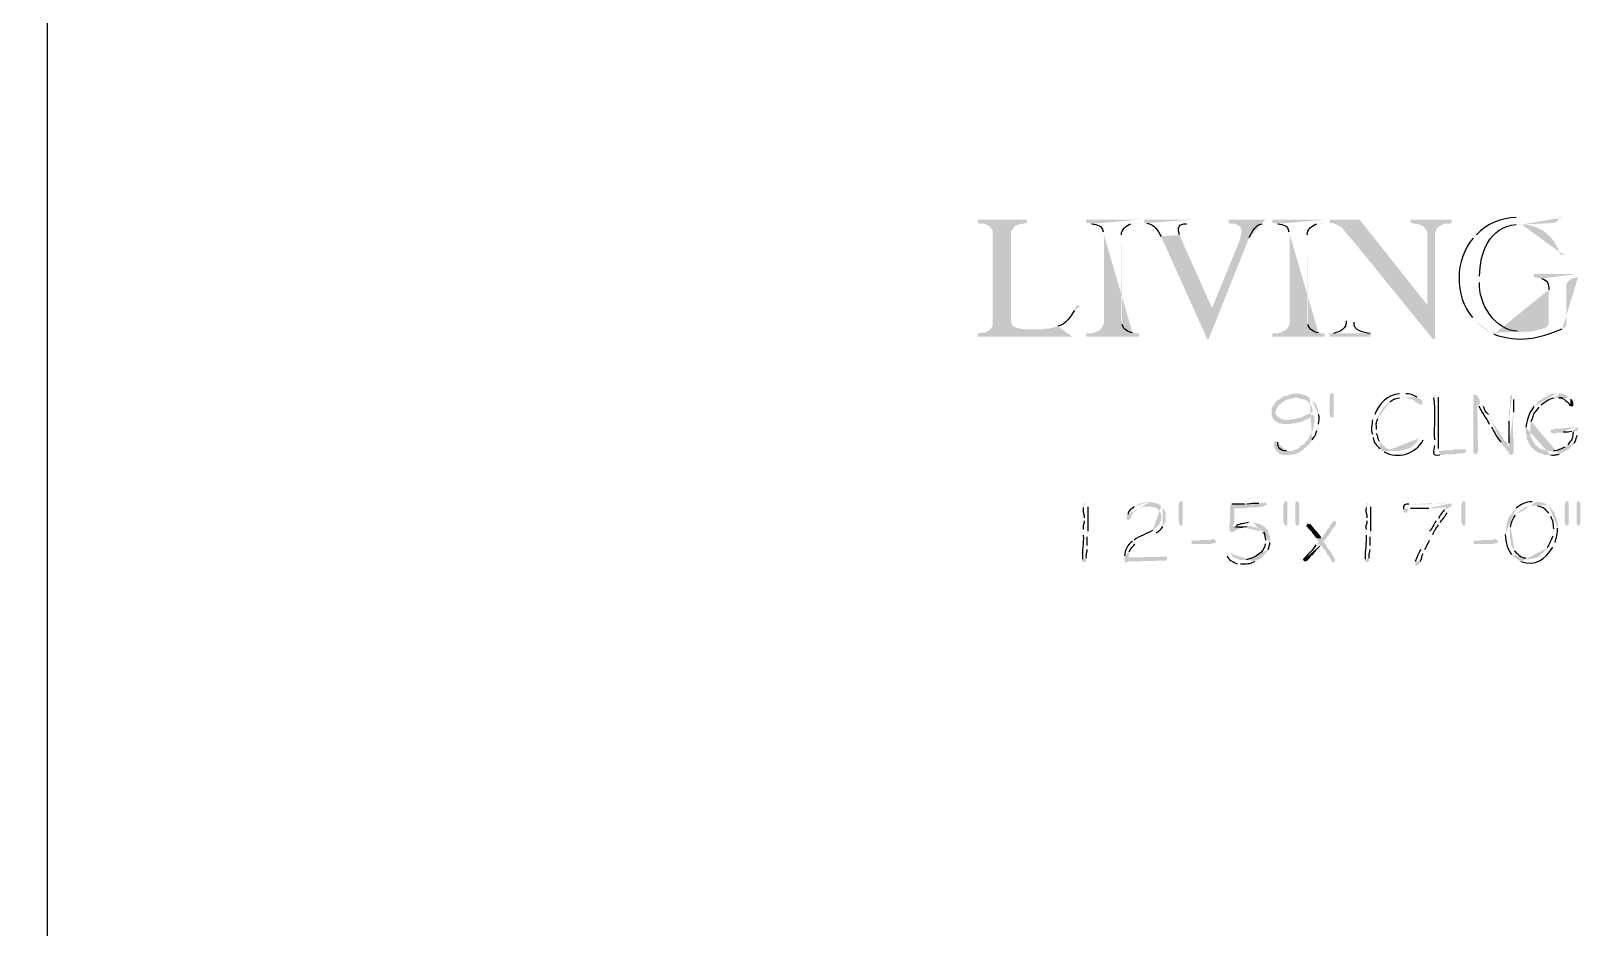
# Model space of a CAD drawing. Header units: inches. Extents: x -167 to 6071, y -6287 to -2731.
# Drawn here: x 1541.8 to 1646.3, y -5715.3 to -5655.1 of the extents above; entities that cross this region are included whole.
import ezdxf

# ---------------------------------------------------------------- set-up
doc = ezdxf.new("R2010")
doc.units = ezdxf.units.IN
doc.header["$LTSCALE"] = 96
doc.header["$MEASUREMENT"] = 0
doc.layers.add('PDF_Geometry', color=7, linetype='Continuous', true_color=0x4a4a4a)
doc.layers.add('PDF_Solid Fills', color=7, linetype='Continuous')

msp = doc.modelspace()

# ---------------------------------------------------------------- hatches: boundary and pattern name
at = {"layer": 'PDF_Solid Fills', "transparency": 33554559}
h = msp.add_hatch(color=256, dxfattribs=at)
h.paths.add_polyline_path([(1641.72, -5667.56), (1641.5, -5667.56)], flags=0)
h.paths.add_polyline_path([(1638.84, -5668.74), (1638.78, -5668.74), (1638.62, -5668.95)], flags=0)
h.paths.add_polyline_path([(1638.57, -5674.28), (1638.73, -5674.5), (1638.78, -5674.5)], flags=0)
h.paths.add_polyline_path([(1638.78, -5674.5, 0.080013), (1639.8, -5675.3)], flags=0)
h.paths.add_polyline_path([(1639.8, -5675.3), (1641.98, -5675.24), (1641.77, -5675.24), (1641.56, -5675.19)], flags=0)
h.paths.add_polyline_path([(1639.05, -5671.94), (1639.05, -5671.51)], flags=0)
h.paths.add_polyline_path([(1641.5, -5668.04), (1641.77, -5668.04), (1643.96, -5667.94), (1643.8, -5667.94)], flags=0)
h.paths.add_polyline_path([(1642.2, -5667.56, 0.007389), (1643.8, -5667.94)], flags=0)
h.paths.add_polyline_path([(1642.2, -5667.56), (1641.93, -5667.56)], flags=0)
h = msp.add_hatch(color=256, dxfattribs=at)
h.paths.add_polyline_path([(1644.65, -5667.56), (1644.38, -5667.56), (1644.28, -5667.78), (1644.17, -5667.88), (1643.96, -5667.94), (1641.77, -5668.04), (1641.88, -5668.04)], flags=0)
h.paths.add_polyline_path([(1644.38, -5669.86, 0.323369), (1641.88, -5668.04)], flags=0)
h.paths.add_polyline_path([(1644.38, -5669.86), (1644.49, -5670.07), (1644.76, -5670.07)], flags=0)
for points in [[(1608.65, -5667.72), (1605.34, -5667.72), (1605.34, -5667.94), (1605.61, -5667.99), (1605.82, -5667.99), (1606.04, -5668.1), (1606.2, -5668.2), (1606.3, -5668.36), (1606.36, -5668.52), (1606.36, -5674.76), (1606.3, -5674.92), (1606.2, -5675.08), (1609.02, -5675.08), (1608.49, -5675.08), (1608.22, -5675.03), (1608.01, -5674.98), (1607.8, -5674.92), (1607.69, -5674.82), (1607.64, -5674.71), (1607.58, -5674.6), (1607.58, -5668.52), (1607.69, -5668.36), (1607.8, -5668.2), (1607.9, -5668.1), (1608.12, -5668.04), (1608.33, -5667.99), (1608.65, -5667.94)], [(1631, -5667.72), (1628.97, -5667.72), (1628.97, -5667.94), (1629.13, -5667.94), (1629.34, -5667.99), (1629.56, -5668.1), (1629.72, -5668.2), (1629.77, -5668.2), (1629.88, -5668.36), (1630.09, -5668.63), (1630.62, -5669.22), (1635.9, -5675.72), (1635.53, -5673.43)], [(1637.18, -5667.72), (1634.41, -5667.72), (1634.41, -5667.94), (1634.46, -5667.94), (1635, -5668.04), (1635.16, -5668.1), (1635.32, -5668.2), (1635.42, -5668.36), (1635.53, -5668.52), (1635.53, -5673.43), (1635.9, -5675.72), (1636.06, -5675.72), (1636.06, -5668.63), (1636.12, -5668.47), (1636.17, -5668.31), (1636.28, -5668.2), (1636.44, -5668.1), (1636.65, -5667.99), (1636.92, -5667.99), (1637.18, -5667.94)], [(1626.73, -5679.4), (1626.46, -5679.4), (1626.36, -5679.46), (1626.25, -5679.46), (1626.04, -5679.56), (1625.88, -5679.56), (1625.77, -5679.67), (1625.66, -5679.72), (1625.61, -5679.78), (1625.5, -5679.83), (1625.34, -5679.99), (1625.29, -5680.1), (1625.18, -5680.2), (1625.13, -5680.31), (1625.08, -5680.47), (1625.08, -5680.84), (1625.18, -5681.06), (1625.24, -5681.16), (1626.14, -5681.16), (1625.98, -5681.16), (1625.88, -5681.11), (1625.77, -5681.11), (1625.66, -5681.06), (1625.56, -5681), (1625.5, -5680.95), (1625.4, -5680.84), (1625.34, -5680.74), (1625.34, -5680.63), (1625.4, -5680.52), (1625.4, -5680.42), (1625.5, -5680.26), (1625.56, -5680.15), (1625.66, -5680.1), (1625.77, -5679.99), (1625.88, -5679.94), (1625.93, -5679.88), (1626.04, -5679.83), (1626.14, -5679.78), (1626.25, -5679.78), (1626.36, -5679.72), (1626.52, -5679.72), (1626.62, -5679.67), (1627.64, -5679.67), (1627.53, -5679.62), (1627.48, -5679.56), (1627.37, -5679.51), (1627.26, -5679.46), (1627.1, -5679.46), (1627, -5679.4), (1626.89, -5679.4)], [(1629.24, -5679.62), (1629.24, -5680.95), (1629.13, -5681), (1629.02, -5680.95), (1629.02, -5680.84), (1628.97, -5680.79), (1628.97, -5679.62), (1629.02, -5679.46), (1629.02, -5679.4), (1629.13, -5679.35), (1629.24, -5679.4)], [(1634.89, -5679.67), (1633.88, -5679.67), (1634.14, -5679.67), (1634.25, -5679.72), (1634.36, -5679.72), (1634.41, -5679.78), (1634.52, -5679.78), (1634.62, -5679.83), (1634.73, -5679.94), (1634.84, -5679.99), (1634.89, -5680.04), (1635, -5680.1), (1635.1, -5680.15), (1635.21, -5680.1), (1635.21, -5679.94), (1635.16, -5679.83), (1635.1, -5679.78), (1635, -5679.72)], [(1638.73, -5679.46), (1638.62, -5679.51), (1638.62, -5683.3), (1638.68, -5683.4), (1638.78, -5683.46), (1638.89, -5683.4), (1638.89, -5683.35), (1638.94, -5683.24), (1638.89, -5680.04), (1639.1, -5679.94), (1639.05, -5679.83), (1639, -5679.72), (1638.94, -5679.62), (1638.89, -5679.56), (1638.84, -5679.46)], [(1627.48, -5680.79), (1627.37, -5680.84), (1627.16, -5680.95), (1627.05, -5681), (1626.94, -5681), (1626.84, -5681.06), (1626.73, -5681.06), (1626.57, -5681.11), (1626.36, -5681.11), (1626.25, -5681.16), (1625.24, -5681.16), (1625.34, -5681.22), (1625.4, -5681.27), (1625.5, -5681.32), (1625.61, -5681.38), (1625.72, -5681.38), (1625.82, -5681.43), (1626.36, -5681.43), (1626.46, -5681.38), (1626.73, -5681.38), (1626.84, -5681.32), (1626.94, -5681.32), (1627.05, -5681.27), (1627.1, -5681.27), (1627.21, -5681.22), (1627.42, -5681.11), (1627.53, -5681.11), (1627.64, -5681), (1627.74, -5680.95), (1627.85, -5680.9), (1627.9, -5680.84)], [(1637.93, -5683.14), (1637.29, -5683.14), (1637.24, -5683.19), (1636.65, -5683.19), (1636.54, -5683.24), (1636.28, -5683.24), (1638.14, -5683.24), (1638.09, -5683.14), (1638.04, -5683.14)], [(1619.1, -5686.87), (1619.1, -5688.2), (1619, -5688.26), (1618.89, -5688.2), (1618.89, -5688.1), (1618.84, -5688.04), (1618.84, -5686.87), (1618.89, -5686.71), (1618.89, -5686.66), (1619, -5686.6), (1619.1, -5686.66)], [(1626.04, -5686.6), (1625.93, -5686.66), (1625.93, -5686.71), (1625.88, -5686.87), (1625.88, -5688.04), (1625.93, -5688.1), (1625.93, -5688.2), (1626.04, -5688.26), (1626.14, -5688.2), (1626.14, -5686.66)], [(1626.78, -5686.6), (1626.68, -5686.71), (1626.68, -5688.1), (1626.73, -5688.2), (1626.78, -5688.26), (1626.89, -5688.2), (1626.94, -5688.15), (1626.94, -5686.76), (1626.89, -5686.66)], [(1638.09, -5686.87), (1638.09, -5688.2), (1637.98, -5688.26), (1637.88, -5688.2), (1637.88, -5688.1), (1637.82, -5688.04), (1637.82, -5686.87), (1637.88, -5686.71), (1637.88, -5686.66), (1637.98, -5686.6), (1638.09, -5686.66)], [(1644.92, -5686.6), (1644.81, -5686.66), (1644.81, -5686.71), (1644.76, -5686.87), (1644.76, -5688.04), (1644.81, -5688.1), (1644.81, -5688.2), (1644.92, -5688.26), (1645.02, -5688.2), (1645.02, -5686.66)], [(1645.66, -5686.6), (1645.56, -5686.71), (1645.56, -5688.1), (1645.61, -5688.2), (1645.66, -5688.26), (1645.77, -5688.2), (1645.82, -5688.15), (1645.82, -5686.76), (1645.77, -5686.66)], [(1622.62, -5688.31), (1622.52, -5688.36), (1623.1, -5688.42), (1623.21, -5688.36), (1623.37, -5688.36), (1623.48, -5688.31), (1623.64, -5688.31)], [(1629.29, -5687.94), (1629.24, -5687.99), (1629.18, -5687.99), (1629.13, -5688.1), (1629.02, -5688.2), (1628.97, -5688.36), (1628.92, -5688.42), (1628.81, -5688.52), (1628.7, -5688.74), (1628.6, -5688.84), (1628.54, -5688.95), (1628.49, -5689), (1628.44, -5689.11), (1628.12, -5689.11), (1628.17, -5689.22), (1628.22, -5689.32), (1628.22, -5689.38), (1628.12, -5689.48), (1628.38, -5689.54), (1628.44, -5689.59), (1628.54, -5689.8), (1628.65, -5689.86), (1628.81, -5690.18), (1628.92, -5690.28), (1628.97, -5690.39), (1629.08, -5690.55), (1629.13, -5690.66), (1629.18, -5690.71), (1629.29, -5690.71), (1629.34, -5690.6), (1629.34, -5690.55), (1629.29, -5690.44), (1629.24, -5690.34), (1629.13, -5690.18), (1629.13, -5690.12), (1629.08, -5690.07), (1629.02, -5689.96), (1628.97, -5689.91), (1628.86, -5689.8), (1628.81, -5689.7), (1628.76, -5689.59), (1628.65, -5689.43), (1628.54, -5689.32), (1628.65, -5689.22), (1628.76, -5689.11), (1628.81, -5689), (1628.92, -5688.9), (1629.02, -5688.68), (1629.08, -5688.63), (1629.13, -5688.52), (1629.18, -5688.47), (1629.24, -5688.36), (1629.34, -5688.26), (1629.4, -5688.15), (1629.4, -5687.99)], [(1621.18, -5689.16), (1621.08, -5689.16), (1620.97, -5689.22), (1620.28, -5689.22), (1620.17, -5689.27), (1619.74, -5689.27), (1619.69, -5689.38), (1619.74, -5689.48), (1621.02, -5689.48), (1621.08, -5689.43), (1621.24, -5689.43), (1621.34, -5689.38), (1621.34, -5689.32), (1621.29, -5689.22)], [(1640.12, -5689.16), (1640.01, -5689.16), (1639.9, -5689.22), (1639.21, -5689.22), (1639.1, -5689.27), (1638.68, -5689.27), (1638.62, -5689.38), (1638.68, -5689.48), (1639.96, -5689.48), (1640.01, -5689.43), (1640.17, -5689.43), (1640.28, -5689.38), (1640.28, -5689.32), (1640.22, -5689.22)], [(1617.93, -5690.34), (1615.48, -5690.39), (1615.21, -5690.39), (1615.21, -5690.71), (1615.42, -5690.71), (1615.48, -5690.66), (1617.88, -5690.6), (1617.93, -5690.6), (1618.04, -5690.55), (1618.09, -5690.5), (1618.04, -5690.39), (1618.04, -5690.34)]]:
    msp.add_hatch(color=256, dxfattribs=at).paths.add_polyline_path(points)
h = msp.add_hatch(color=256, dxfattribs=at)
h.paths.add_polyline_path([(1616.17, -5667.72), (1612.65, -5667.72), (1612.65, -5667.94), (1612.76, -5667.94), (1613.02, -5667.99)], flags=0)
h.paths.add_polyline_path([(1613.77, -5668.52), (1613.82, -5668.74), (1613.82, -5674.66), (1613.77, -5674.82), (1613.66, -5674.98), (1613.56, -5675.14), (1613.4, -5675.19), (1613.18, -5675.3), (1612.92, -5675.35), (1612.65, -5675.35), (1612.65, -5675.56), (1616.17, -5675.56), (1616.17, -5675.35), (1616.01, -5675.35), (1615.74, -5675.3)], flags=0)
h.paths.add_polyline_path([(1615.05, -5674.76), (1615, -5674.55), (1615, -5668.74)], flags=0)
h.paths.add_polyline_path([(1615.64, -5667.99), (1615.9, -5667.99), (1616.17, -5667.94)], flags=0)
h = msp.add_hatch(color=256, dxfattribs=at)
h.paths.add_polyline_path([(1619.69, -5667.72), (1616.54, -5667.72), (1616.54, -5667.94), (1616.7, -5667.94)], flags=0)
h.paths.add_polyline_path([(1617.66, -5668.84), (1620.76, -5675.72), (1621.08, -5673.64), (1618.89, -5668.74)], flags=0)
h.paths.add_polyline_path([(1619.37, -5667.99), (1619.69, -5667.94)], flags=0)
h = msp.add_hatch(color=256, dxfattribs=at)
h.paths.add_polyline_path([(1624.65, -5667.72), (1622.2, -5667.72), (1622.2, -5667.94), (1622.41, -5667.99), (1622.62, -5667.99), (1622.84, -5668.1), (1623, -5668.2), (1623.05, -5668.42), (1623.05, -5668.63), (1623, -5668.84), (1622.94, -5669.11), (1621.08, -5673.64), (1620.76, -5675.72), (1620.86, -5675.72), (1623.58, -5668.9)], flags=0)
h.paths.add_polyline_path([(1624.44, -5667.99), (1624.65, -5667.94)], flags=0)
h = msp.add_hatch(color=256, dxfattribs=at)
h.paths.add_polyline_path([(1628.65, -5667.72), (1625.13, -5667.72), (1625.13, -5667.94), (1625.24, -5667.94), (1625.5, -5667.99)], flags=0)
h.paths.add_polyline_path([(1626.25, -5668.52), (1626.3, -5668.74), (1626.3, -5674.66), (1626.25, -5674.82), (1626.14, -5674.98), (1626.04, -5675.14), (1625.88, -5675.19), (1625.66, -5675.3), (1625.4, -5675.35), (1625.13, -5675.35), (1625.13, -5675.56), (1628.65, -5675.56), (1628.65, -5675.35), (1628.49, -5675.35), (1628.22, -5675.3)], flags=0)
h.paths.add_polyline_path([(1627.53, -5674.76), (1627.48, -5674.55), (1627.48, -5668.74)], flags=0)
h.paths.add_polyline_path([(1628.12, -5667.99), (1628.38, -5667.99), (1628.65, -5667.94)], flags=0)
h = msp.add_hatch(color=256, dxfattribs=at)
h.paths.add_polyline_path([(1630.09, -5668.63), (1630.09, -5674.5)], flags=0)
h.paths.add_polyline_path([(1629.24, -5675.35), (1628.97, -5675.35), (1628.97, -5675.56), (1631.74, -5675.56), (1631.74, -5675.35), (1631.69, -5675.35)], flags=0)
h.paths.add_polyline_path([(1630.62, -5674.6), (1630.62, -5669.22)], flags=0)
h = msp.add_hatch(color=256, dxfattribs=at)
h.paths.add_polyline_path([(1645.66, -5671.35), (1642.68, -5671.35), (1642.68, -5671.56), (1643.21, -5671.67)], flags=0)
h.paths.add_polyline_path([(1643.69, -5672.42), (1643.69, -5674.66), (1643.64, -5674.82), (1643.42, -5674.98), (1643.16, -5675.08), (1642.89, -5675.14), (1642.68, -5675.19), (1642.46, -5675.24), (1641.98, -5675.24), (1639.8, -5675.3), (1640.01, -5675.4)], flags=0)
h.paths.add_polyline_path([(1644.6, -5675.03), (1644.86, -5674.87), (1644.86, -5672.1), (1644.97, -5671.88), (1645.08, -5671.78), (1645.24, -5671.67), (1645.45, -5671.62), (1645.66, -5671.56)], flags=0)
h = msp.add_hatch(color=256, dxfattribs=at)
h.paths.add_polyline_path([(1612.28, -5673.48), (1611.96, -5673.48), (1611.96, -5673.54), (1611.85, -5673.8)], flags=0)
h.paths.add_polyline_path([(1610.73, -5674.87), (1610.57, -5674.92), (1610.36, -5674.98), (1610.14, -5675.03), (1609.88, -5675.03), (1609.61, -5675.08), (1606.2, -5675.08), (1606.04, -5675.19), (1605.82, -5675.3), (1605.61, -5675.3), (1605.34, -5675.35), (1605.34, -5675.56), (1611.69, -5675.56)], flags=0)
h = msp.add_hatch(color=256, dxfattribs=at)
h.paths.add_polyline_path([(1627.64, -5679.67), (1626.73, -5679.67), (1626.84, -5679.67), (1626.94, -5679.72), (1627.05, -5679.72), (1627.16, -5679.78), (1627.26, -5679.78), (1627.37, -5679.83), (1627.48, -5679.88), (1627.53, -5679.94), (1627.58, -5679.99), (1627.64, -5680.1), (1627.74, -5680.2), (1627.8, -5680.31), (1627.8, -5680.42), (1627.85, -5680.52), (1627.8, -5680.63), (1627.69, -5680.68), (1627.58, -5680.74), (1627.48, -5680.79), (1627.9, -5680.84), (1627.96, -5680.84), (1627.96, -5681.38), (1627.9, -5681.48), (1627.9, -5681.64), (1627.85, -5681.75), (1627.85, -5681.86), (1627.8, -5681.96), (1627.74, -5682.02), (1627.69, -5682.12), (1627.53, -5682.44), (1627.48, -5682.55), (1627.37, -5682.6), (1627.32, -5682.71), (1627.21, -5682.82), (1627.1, -5682.87), (1627, -5682.92), (1626.94, -5683.03), (1626.84, -5683.08), (1626.73, -5683.14), (1626.68, -5683.14), (1626.46, -5683.24), (1626.09, -5683.24), (1627, -5683.3), (1627.05, -5683.24), (1627.16, -5683.19), (1627.21, -5683.14), (1627.32, -5683.03), (1627.42, -5682.98), (1627.48, -5682.87), (1627.58, -5682.82), (1627.64, -5682.71), (1627.74, -5682.6), (1627.8, -5682.5)], flags=0)
h.paths.add_polyline_path([(1628.12, -5681.86), (1628.17, -5681.8), (1628.17, -5681.7), (1628.22, -5681.59), (1628.22, -5681.43)], flags=0)
h.paths.add_polyline_path([(1628.22, -5680.79), (1628.22, -5680.52), (1628.17, -5680.42), (1628.12, -5680.31), (1628.12, -5680.2), (1628.06, -5680.1), (1628.01, -5680.04), (1627.9, -5679.94), (1627.8, -5679.83), (1627.74, -5679.72)], flags=0)
h = msp.add_hatch(color=256, dxfattribs=at)
h.paths.add_polyline_path([(1633.88, -5679.35), (1633.77, -5679.35), (1633.66, -5679.4)], flags=0)
h.paths.add_polyline_path([(1632.01, -5680.79), (1631.96, -5680.9), (1631.9, -5681), (1631.85, -5681.16)], flags=0)
h.paths.add_polyline_path([(1631.85, -5682.12), (1631.85, -5682.23), (1631.9, -5682.34)], flags=0)
h.paths.add_polyline_path([(1632.38, -5683.08), (1632.44, -5683.19), (1632.54, -5683.24), (1633.56, -5683.24), (1633.45, -5683.24), (1633.29, -5683.19), (1633.18, -5683.19), (1633.08, -5683.14), (1632.97, -5683.14), (1632.76, -5683.03), (1632.7, -5682.98), (1632.6, -5682.87), (1632.49, -5682.82), (1632.49, -5682.76), (1632.38, -5682.66), (1632.33, -5682.6)], flags=0)
h.paths.add_polyline_path([(1632.12, -5682.07), (1632.12, -5681.8)], flags=0)
h.paths.add_polyline_path([(1632.22, -5681.06), (1632.22, -5680.95), (1632.38, -5680.63), (1632.49, -5680.52), (1632.54, -5680.42), (1632.6, -5680.31), (1632.65, -5680.26), (1632.76, -5680.2), (1632.81, -5680.1), (1632.92, -5679.99), (1633.02, -5679.94)], flags=0)
h.paths.add_polyline_path([(1633.66, -5679.67), (1634.89, -5679.67), (1634.84, -5679.62)], flags=0)
h.paths.add_polyline_path([(1634.09, -5679.4), (1633.98, -5679.35)], flags=0)
h = msp.add_hatch(color=256, dxfattribs=at)
h.paths.add_polyline_path([(1636.12, -5679.46), (1636.01, -5679.51), (1635.96, -5679.67)], flags=0)
h.paths.add_polyline_path([(1636.01, -5682.5), (1636.01, -5682.87)], flags=0)
h.paths.add_polyline_path([(1636.38, -5683.51), (1636.6, -5683.51), (1636.76, -5683.46), (1637.45, -5683.46), (1637.56, -5683.4), (1637.93, -5683.4), (1638.04, -5683.35), (1638.09, -5683.35), (1638.14, -5683.24), (1636.28, -5683.24), (1636.28, -5683.08)], flags=0)
h.paths.add_polyline_path([(1636.28, -5679.62), (1636.22, -5679.51)], flags=0)
h = msp.add_hatch(color=256, dxfattribs=at)
h.paths.add_polyline_path([(1639.1, -5679.94), (1638.89, -5680.04), (1638.89, -5680.1), (1639, -5680.2)], flags=0)
h.paths.add_polyline_path([(1639.69, -5681.43), (1639.74, -5681.54), (1639.85, -5681.64)], flags=0)
h.paths.add_polyline_path([(1640.49, -5682.66), (1640.6, -5682.82), (1640.7, -5682.98), (1641.02, -5682.98), (1640.97, -5682.87), (1640.92, -5682.82), (1640.86, -5682.71), (1640.81, -5682.6), (1640.7, -5682.55), (1640.6, -5682.34), (1640.54, -5682.23), (1640.44, -5682.12), (1640.38, -5682.02), (1640.33, -5681.91), (1640.22, -5681.8), (1640.17, -5681.7), (1640.12, -5681.59), (1640.06, -5681.59), (1640.01, -5681.48), (1639.96, -5681.38), (1639.9, -5681.32), (1639.74, -5681), (1639.69, -5680.9), (1639.64, -5680.79)], flags=0)
h.paths.add_polyline_path([(1639.32, -5680.26), (1639.26, -5680.15), (1639.21, -5680.04)], flags=0)
h = msp.add_hatch(color=256, dxfattribs=at)
h.paths.add_polyline_path([(1641.24, -5679.46), (1641.13, -5679.51), (1641.08, -5679.67), (1641.08, -5680.47), (1641.02, -5680.52), (1641.02, -5681.22)], flags=0)
h.paths.add_polyline_path([(1641.02, -5682.71), (1641.02, -5682.98), (1640.7, -5682.98), (1640.81, -5683.08), (1640.86, -5683.19), (1640.97, -5683.3), (1641.02, -5683.4), (1641.08, -5683.46), (1641.13, -5683.51), (1641.18, -5683.51), (1641.29, -5683.46), (1641.34, -5683.35), (1641.34, -5682.39), (1641.29, -5682.28), (1641.29, -5681.11), (1641.34, -5681), (1641.34, -5680.63)], flags=0)
h.paths.add_polyline_path([(1641.34, -5679.78), (1641.34, -5679.51)], flags=0)
h = msp.add_hatch(color=256, dxfattribs=at)
h.paths.add_polyline_path([(1644.28, -5679.35), (1644.22, -5679.35), (1644.12, -5679.4), (1643.9, -5679.4), (1643.37, -5679.67), (1643.32, -5679.67), (1643.21, -5679.78), (1643, -5679.88), (1642.94, -5679.99), (1642.84, -5680.1), (1642.78, -5680.15), (1642.68, -5680.26)], flags=0)
h.paths.add_polyline_path([(1642.14, -5681.64), (1642.14, -5682.02), (1642.2, -5682.12), (1642.2, -5682.39), (1642.25, -5682.5), (1642.3, -5682.6), (1642.36, -5682.71), (1642.41, -5682.82), (1642.46, -5682.87), (1642.52, -5682.98), (1642.62, -5683.08), (1642.73, -5683.14), (1642.78, -5683.24), (1643.1, -5683.4), (1643.21, -5683.4), (1643.32, -5683.46), (1643.42, -5683.51), (1643.8, -5683.51)], flags=0)
h.paths.add_polyline_path([(1644.38, -5683.46), (1644.49, -5683.4), (1644.7, -5683.3), (1644.81, -5683.24), (1643.53, -5683.24), (1643.42, -5683.19), (1643.32, -5683.14), (1643.21, -5683.14), (1643, -5683.03), (1642.94, -5682.92), (1642.84, -5682.87), (1642.78, -5682.82), (1642.73, -5682.71), (1642.68, -5682.66), (1642.62, -5682.55), (1642.46, -5682.23), (1642.46, -5681.48), (1642.52, -5681.38), (1642.52, -5681.27)], flags=0)
h.paths.add_polyline_path([(1643.05, -5680.31), (1643.1, -5680.26), (1643.16, -5680.15)], flags=0)
h.paths.add_polyline_path([(1644.06, -5679.67), (1644.17, -5679.67), (1644.28, -5679.62), (1645.02, -5679.62), (1644.97, -5679.56), (1644.65, -5679.4), (1644.54, -5679.4), (1644.44, -5679.35)], flags=0)
h = msp.add_hatch(color=256, dxfattribs=at)
h.paths.add_polyline_path([(1645.02, -5679.62), (1644.28, -5679.62), (1644.38, -5679.67)], flags=0)
h.paths.add_polyline_path([(1645.13, -5680.2), (1645.24, -5680.26), (1645.34, -5680.2), (1645.34, -5679.99), (1645.29, -5679.88), (1645.24, -5679.78), (1645.13, -5679.72)], flags=0)
h = msp.add_hatch(color=256, dxfattribs=at)
h.paths.add_polyline_path([(1645.5, -5681.59), (1644.92, -5681.7), (1644.65, -5681.7), (1644.54, -5681.75), (1644.06, -5681.75), (1643.96, -5681.8), (1643.85, -5681.8), (1643.8, -5681.91), (1643.85, -5682.02), (1643.9, -5682.02), (1644.01, -5682.07), (1644.12, -5682.07), (1644.22, -5682.02), (1644.54, -5682.02), (1644.65, -5681.96)], flags=0)
h.paths.add_polyline_path([(1645.24, -5681.91), (1645.34, -5681.91), (1645.66, -5681.86), (1645.66, -5681.75), (1645.61, -5681.64)], flags=0)
h = msp.add_hatch(color=256, dxfattribs=at)
h.paths.add_polyline_path([(1645.66, -5681.86), (1645.34, -5681.91), (1645.34, -5681.96)], flags=0)
h.paths.add_polyline_path([(1644.97, -5682.82), (1644.86, -5682.87), (1644.86, -5682.92), (1644.76, -5682.98)], flags=0)
h.paths.add_polyline_path([(1644.01, -5683.24), (1643.85, -5683.24), (1644.81, -5683.24), (1644.92, -5683.19), (1644.97, -5683.14), (1645.08, -5683.08), (1645.18, -5682.98), (1645.24, -5682.87), (1645.34, -5682.82), (1645.4, -5682.71)], flags=0)
h.paths.add_polyline_path([(1645.61, -5682.18), (1645.66, -5682.07), (1645.66, -5681.96)], flags=0)
h = msp.add_hatch(color=256, dxfattribs=at)
h.paths.add_polyline_path([(1625.34, -5682.55), (1625.29, -5682.6), (1625.24, -5682.66), (1625.24, -5682.92), (1625.29, -5683.03), (1625.34, -5683.14), (1625.4, -5683.24), (1625.45, -5683.3), (1625.56, -5683.35), (1625.61, -5683.46), (1625.72, -5683.46), (1625.82, -5683.51), (1626.41, -5683.51), (1626.52, -5683.46), (1626.68, -5683.46), (1627, -5683.3), (1626.09, -5683.24)], flags=0)
h.paths.add_polyline_path([(1625.5, -5682.66), (1625.45, -5682.55)], flags=0)
h = msp.add_hatch(color=256, dxfattribs=at)
h.paths.add_polyline_path([(1635.1, -5682.34), (1635, -5682.39), (1634.89, -5682.5), (1634.84, -5682.6), (1634.78, -5682.71), (1634.68, -5682.76), (1634.68, -5682.82), (1634.57, -5682.87), (1634.46, -5682.98), (1634.36, -5683.03), (1634.25, -5683.08), (1634.14, -5683.14), (1634.04, -5683.14), (1633.93, -5683.19), (1633.82, -5683.19), (1633.66, -5683.24), (1632.54, -5683.24), (1632.65, -5683.3)], flags=0)
h.paths.add_polyline_path([(1635.26, -5682.5), (1635.21, -5682.39)], flags=0)
h = msp.add_hatch(color=256, dxfattribs=at)
h.paths.add_polyline_path([(1612.6, -5686.71), (1612.49, -5686.76), (1612.44, -5686.92), (1612.44, -5687.03)], flags=0)
h.paths.add_polyline_path([(1612.49, -5687.72), (1612.49, -5687.94)], flags=0)
h.paths.add_polyline_path([(1612.44, -5688.52), (1612.44, -5688.9)], flags=0)
h.paths.add_polyline_path([(1612.38, -5690.5), (1612.38, -5690.66), (1612.49, -5690.71), (1612.6, -5690.66), (1612.65, -5690.6), (1612.65, -5690.44)], flags=0)
h.paths.add_polyline_path([(1612.7, -5689.86), (1612.7, -5689.59)], flags=0)
h.paths.add_polyline_path([(1612.7, -5689), (1612.7, -5688.74), (1612.76, -5688.63)], flags=0)
h.paths.add_polyline_path([(1612.76, -5686.98), (1612.76, -5686.87), (1612.7, -5686.76)], flags=0)
h = msp.add_hatch(color=256, dxfattribs=at)
h.paths.add_polyline_path([(1617.66, -5686.98), (1616.81, -5686.98), (1617.02, -5686.98), (1617.13, -5687.03), (1617.24, -5687.03), (1617.45, -5687.14), (1617.45, -5687.19), (1617.56, -5687.24), (1617.66, -5687.46), (1617.66, -5687.56), (1617.72, -5687.67), (1617.66, -5687.78), (1617.66, -5687.88), (1617.56, -5688.1), (1617.56, -5688.15), (1617.45, -5688.26), (1617.4, -5688.31), (1617.29, -5688.42), (1617.18, -5688.47), (1617.18, -5688.52), (1617.08, -5688.58)], flags=0)
h.paths.add_polyline_path([(1615.85, -5689.22), (1615.8, -5689.22), (1615.74, -5689.32)], flags=0)
h.paths.add_polyline_path([(1615.21, -5690.28), (1615.21, -5690.39), (1615.48, -5690.39), (1615.48, -5690.28), (1615.53, -5690.12), (1615.53, -5690.02)], flags=0)
h.paths.add_polyline_path([(1615.9, -5689.48), (1616.01, -5689.43), (1616.12, -5689.38), (1616.22, -5689.27), (1616.33, -5689.27), (1616.44, -5689.22), (1616.54, -5689.16), (1616.6, -5689.11), (1616.76, -5689.06), (1616.86, -5689), (1617.02, -5688.9), (1617.13, -5688.84), (1617.24, -5688.79), (1617.34, -5688.74)], flags=0)
h.paths.add_polyline_path([(1617.77, -5688.31), (1617.82, -5688.2), (1617.88, -5688.15), (1617.93, -5688.04), (1617.98, -5687.94), (1617.98, -5687.46), (1617.93, -5687.3), (1617.88, -5687.24), (1617.77, -5687.03)], flags=0)
h = msp.add_hatch(color=256, dxfattribs=at)
h.paths.add_polyline_path([(1616.81, -5686.66, 0.133918), (1615.85, -5686.98)], flags=0)
h.paths.add_polyline_path([(1615.42, -5687.51), (1615.32, -5687.72), (1615.37, -5687.83), (1615.48, -5687.88), (1615.53, -5687.83), (1615.64, -5687.72), (1615.64, -5687.67), (1615.69, -5687.56), (1615.74, -5687.51), (1615.74, -5687.46), (1615.8, -5687.4), (1615.9, -5687.3), (1616.01, -5687.24), (1616.06, -5687.14), (1616.17, -5687.08), (1616.22, -5687.08), (1616.33, -5687.03), (1616.44, -5686.98), (1617.66, -5686.98), (1617.61, -5686.87), (1617.5, -5686.82), (1617.4, -5686.76), (1617.29, -5686.76), (1617.18, -5686.71), (1617.08, -5686.71), (1616.92, -5686.66)], flags=0)
h = msp.add_hatch(color=256, dxfattribs=at)
h.paths.add_polyline_path([(1624.6, -5686.71), (1624.44, -5686.71), (1624.22, -5686.76)], flags=0)
h.paths.add_polyline_path([(1623.42, -5686.82), (1623.26, -5686.82)], flags=0)
h.paths.add_polyline_path([(1622.41, -5686.82), (1622.36, -5686.87), (1622.3, -5686.98), (1622.3, -5688.04), (1622.25, -5688.15), (1622.25, -5688.52), (1622.3, -5688.63), (1622.41, -5688.68), (1622.46, -5688.68), (1623, -5688.42), (1623.1, -5688.42), (1622.52, -5688.36), (1622.52, -5688.2), (1622.57, -5688.1), (1622.57, -5687.08), (1623.37, -5687.08), (1623.58, -5687.03), (1624.22, -5687.03), (1624.33, -5686.98), (1624.54, -5686.98), (1624.6, -5686.92), (1624.65, -5686.92), (1624.7, -5686.87), (1624.76, -5686.87), (1624.76, -5686.82), (1624.7, -5686.76), (1624.7, -5686.71)], flags=0)
h = msp.add_hatch(color=256, dxfattribs=at)
h.paths.add_polyline_path([(1631.58, -5686.71), (1631.48, -5686.76), (1631.42, -5686.92), (1631.42, -5687.03)], flags=0)
h.paths.add_polyline_path([(1631.48, -5687.72), (1631.48, -5687.94)], flags=0)
h.paths.add_polyline_path([(1631.42, -5688.52), (1631.42, -5688.9)], flags=0)
h.paths.add_polyline_path([(1631.37, -5690.5), (1631.37, -5690.66), (1631.48, -5690.71), (1631.58, -5690.66), (1631.64, -5690.6), (1631.64, -5690.44)], flags=0)
h.paths.add_polyline_path([(1631.69, -5689.86), (1631.69, -5689.59)], flags=0)
h.paths.add_polyline_path([(1631.69, -5689), (1631.69, -5688.74), (1631.74, -5688.63)], flags=0)
h.paths.add_polyline_path([(1631.74, -5686.98), (1631.74, -5686.87), (1631.69, -5686.76)], flags=0)
h = msp.add_hatch(color=256, dxfattribs=at)
h.paths.add_polyline_path([(1636.97, -5686.71), (1636.81, -5686.71), (1636.7, -5686.76), (1635.9, -5686.76), (1635.8, -5686.82), (1634.3, -5686.82)], flags=0)
h.paths.add_polyline_path([(1633.93, -5687.14), (1633.93, -5687.24), (1633.98, -5687.3), (1633.98, -5687.35), (1634.09, -5687.4), (1634.2, -5687.35), (1634.2, -5687.3), (1634.25, -5687.19), (1634.25, -5687.14), (1634.2, -5687.08), (1634.41, -5687.08)], flags=0)
h.paths.add_polyline_path([(1635.64, -5687.08), (1636.17, -5687.08), (1636.28, -5687.03), (1636.81, -5687.03), (1637.13, -5686.98), (1637.18, -5686.92), (1637.18, -5686.87), (1637.13, -5686.76), (1637.08, -5686.76)], flags=0)
h = msp.add_hatch(color=256, dxfattribs=at)
h.paths.add_polyline_path([(1637.13, -5686.98), (1636.81, -5687.03), (1636.76, -5687.08), (1636.7, -5687.19)], flags=0)
h.paths.add_polyline_path([(1636.28, -5687.78), (1636.22, -5687.88), (1636.12, -5687.94)], flags=0)
h.paths.add_polyline_path([(1635.69, -5688.63), (1635.53, -5688.95), (1635.48, -5689.06), (1635.42, -5689.16), (1635.37, -5689.22), (1635.37, -5689.27), (1635.32, -5689.38), (1635.26, -5689.48), (1635.16, -5689.59), (1635.16, -5689.75), (1635.1, -5689.86)], flags=0)
h.paths.add_polyline_path([(1634.73, -5690.66), (1634.73, -5690.92), (1634.94, -5690.92), (1634.94, -5690.87), (1635.05, -5690.71), (1635.05, -5690.66)], flags=0)
h.paths.add_polyline_path([(1635.26, -5690.12), (1635.32, -5689.96), (1635.37, -5689.86)], flags=0)
h.paths.add_polyline_path([(1635.69, -5689.22), (1635.74, -5689.11), (1635.85, -5688.9), (1635.9, -5688.84)], flags=0)
h.paths.add_polyline_path([(1636.28, -5688.2), (1636.33, -5688.15), (1636.38, -5688.04)], flags=0)
h.paths.add_polyline_path([(1636.86, -5687.4), (1636.97, -5687.3), (1637.02, -5687.14), (1637.08, -5687.08)], flags=0)
h = msp.add_hatch(color=256, dxfattribs=at)
h.paths.add_polyline_path([(1642.73, -5686.6), (1642.57, -5686.66)], flags=0)
h.paths.add_polyline_path([(1641.5, -5687.08), (1641.4, -5687.14), (1641.4, -5687.19), (1641.29, -5687.3), (1641.18, -5687.51), (1641.08, -5687.56), (1641.02, -5687.67), (1640.97, -5687.78), (1640.92, -5687.94), (1640.92, -5688.04), (1640.86, -5688.15), (1640.86, -5688.26), (1640.81, -5688.36), (1640.81, -5688.63), (1640.76, -5688.74), (1640.76, -5688.84)], flags=0)
h.paths.add_polyline_path([(1641.18, -5690.18), (1641.29, -5690.28), (1641.29, -5690.34), (1641.4, -5690.39), (1641.5, -5690.44), (1641.61, -5690.55), (1642.41, -5690.5), (1642.25, -5690.5), (1642.14, -5690.44)], flags=0)
h.paths.add_polyline_path([(1641.4, -5689.96), (1641.34, -5689.86), (1641.29, -5689.8), (1641.18, -5689.59), (1641.18, -5689.48), (1641.13, -5689.38), (1641.13, -5689.22), (1641.08, -5689.11), (1641.08, -5688.52), (1641.13, -5688.36)], flags=0)
h.paths.add_polyline_path([(1641.45, -5687.56), (1641.56, -5687.46), (1641.66, -5687.35), (1641.72, -5687.24), (1641.82, -5687.19), (1641.93, -5687.14), (1641.98, -5687.08), (1642.09, -5687.03), (1642.2, -5686.98), (1642.3, -5686.98), (1642.46, -5686.92), (1642.68, -5686.92), (1643.58, -5686.87), (1643.53, -5686.82), (1643.42, -5686.76), (1643.32, -5686.71), (1643.21, -5686.71), (1643.1, -5686.66), (1642.84, -5686.66)], flags=0)
h = msp.add_hatch(color=256, dxfattribs=at)
h.paths.add_polyline_path([(1643.58, -5686.87), (1642.68, -5686.92), (1642.94, -5686.92)], flags=0)
h.paths.add_polyline_path([(1643.69, -5687.4), (1643.74, -5687.51), (1643.8, -5687.62)], flags=0)
h.paths.add_polyline_path([(1644.01, -5688.47), (1643.96, -5688.58), (1643.96, -5688.95)], flags=0)
h.paths.add_polyline_path([(1643.58, -5689.75), (1643.53, -5689.86), (1643.42, -5689.91), (1643.37, -5690.02), (1643.26, -5690.12), (1643.16, -5690.18), (1643.1, -5690.28), (1643, -5690.34), (1642.89, -5690.39), (1642.73, -5690.44), (1642.62, -5690.44), (1642.52, -5690.5), (1642.41, -5690.5), (1641.61, -5690.55), (1641.72, -5690.6), (1641.82, -5690.66)], flags=0)
h.paths.add_polyline_path([(1643.96, -5689.7), (1644.01, -5689.59), (1644.12, -5689.38)], flags=0)
h.paths.add_polyline_path([(1644.28, -5688.42), (1644.28, -5688.04), (1644.22, -5687.88), (1644.22, -5687.78), (1644.17, -5687.67), (1644.12, -5687.56), (1644.12, -5687.46), (1644.06, -5687.35), (1644.01, -5687.3), (1643.9, -5687.19), (1643.85, -5687.08), (1643.8, -5687.03), (1643.69, -5686.92)], flags=0)
h = msp.add_hatch(color=256, dxfattribs=at)
h.paths.add_polyline_path([(1623.69, -5688.04), (1623.53, -5688.04)], flags=0)
h.paths.add_polyline_path([(1622.73, -5688.26), (1622.62, -5688.31), (1623.8, -5688.31), (1623.9, -5688.36), (1624.01, -5688.36), (1624.12, -5688.42), (1624.22, -5688.47), (1624.33, -5688.52), (1624.38, -5688.58), (1624.44, -5688.58), (1624.54, -5688.68)], flags=0)
h.paths.add_polyline_path([(1624.7, -5689.22), (1624.7, -5689.27), (1624.65, -5689.38), (1624.65, -5689.48)], flags=0)
h.paths.add_polyline_path([(1623.37, -5690.55), (1623.16, -5690.55), (1624.17, -5690.55), (1624.28, -5690.5), (1624.38, -5690.44), (1624.6, -5690.23), (1624.65, -5690.12), (1624.76, -5690.02), (1624.81, -5689.96), (1624.86, -5689.86)], flags=0)
h.paths.add_polyline_path([(1624.97, -5689.38), (1624.97, -5688.95), (1624.86, -5688.74), (1624.86, -5688.63), (1624.81, -5688.52), (1624.7, -5688.47), (1624.65, -5688.36), (1624.6, -5688.31), (1624.49, -5688.26), (1624.38, -5688.2), (1624.33, -5688.15), (1624.22, -5688.15), (1624.06, -5688.1), (1623.96, -5688.1), (1623.85, -5688.04)], flags=0)
h = msp.add_hatch(color=256, dxfattribs=at)
h.paths.add_polyline_path([(1627.53, -5688.1), (1627.48, -5688.15), (1627.42, -5688.26), (1627.42, -5688.31), (1627.48, -5688.36), (1627.58, -5688.47), (1627.74, -5688.63), (1627.8, -5688.74), (1627.9, -5688.84), (1627.96, -5688.95), (1628.06, -5689.06), (1628.12, -5689.11), (1628.44, -5689.11), (1628.38, -5689.06)], flags=0)
h.paths.add_polyline_path([(1627.64, -5688.15), (1627.58, -5688.15)], flags=0)
h = msp.add_hatch(color=256, dxfattribs=at)
h.paths.add_polyline_path([(1628.12, -5689.48), (1628.06, -5689.54)], flags=0)
h.paths.add_polyline_path([(1627.21, -5690.55), (1627.26, -5690.66), (1627.37, -5690.66), (1627.48, -5690.6), (1627.69, -5690.39), (1627.74, -5690.28), (1627.85, -5690.23), (1627.9, -5690.18), (1627.96, -5690.07), (1628.06, -5689.96), (1628.12, -5689.86), (1628.22, -5689.8), (1628.33, -5689.64), (1628.38, -5689.54)], flags=0)
h = msp.add_hatch(color=256, dxfattribs=at)
h.paths.add_polyline_path([(1622.2, -5690.12), (1622.14, -5690.12), (1622.09, -5690.23), (1622.09, -5690.28)], flags=0)
h.paths.add_polyline_path([(1622.78, -5690.82), (1623, -5690.82)], flags=0)
h.paths.add_polyline_path([(1623.96, -5690.66), (1624.06, -5690.6), (1624.17, -5690.55), (1622.94, -5690.55), (1622.84, -5690.5), (1622.73, -5690.44), (1622.68, -5690.44), (1622.57, -5690.39), (1622.46, -5690.34), (1622.41, -5690.23), (1622.36, -5690.23), (1622.3, -5690.12)], flags=0)

# ---------------------------------------------------------------- linework, layer by layer
at = {"layer": 'PDF_Geometry', "color": 7}
msp.add_lwpolyline([(1485.66, -5714.6), (1476.44, -5714.6), (1476.44, -5730.6), (1472.44, -5730.6), (1472.44, -5734.07), (1476.44, -5734.07), (1476.44, -5745.59), (1542.89, -5745.59), (1542.89, -5581.11), (1692.44, -5581.11)], dxfattribs=at)
at = {"layer": 'PDF_Geometry'}
for points in [[(1641.5, -5667.56), (1640.52, -5667.62), (1639.5, -5667.97), (1638.84, -5668.74)], [(1613.02, -5667.99), (1613.4, -5668.06), (1613.67, -5668.09), (1613.77, -5668.52)], [(1615, -5668.74), (1614.97, -5668.37), (1615.34, -5668.11), (1615.64, -5667.99)], [(1616.7, -5667.94), (1617.19, -5668.01), (1617.47, -5668.44), (1617.66, -5668.84)], [(1618.89, -5668.74), (1618.75, -5668.29), (1618.81, -5667.95), (1619.37, -5667.99)], [(1623.58, -5668.9), (1623.8, -5668.54), (1623.96, -5668.06), (1624.44, -5667.99)], [(1625.5, -5667.99), (1625.89, -5668.06), (1626.15, -5668.09), (1626.25, -5668.52)], [(1627.48, -5668.74), (1627.45, -5668.37), (1627.82, -5668.11), (1628.12, -5667.99)], [(1639.05, -5671.51), (1639.05, -5669.94), (1639.71, -5668.19), (1641.5, -5668.04)], [(1638.62, -5668.95), (1637.37, -5670.35), (1637.34, -5672.85), (1638.57, -5674.28)], [(1643.21, -5671.67), (1643.61, -5671.76), (1643.72, -5672.04), (1643.69, -5672.42)], [(1641.56, -5675.19), (1640.1, -5675.18), (1638.93, -5673.28), (1639.05, -5671.94)], [(1611.85, -5673.8), (1611.55, -5674.25), (1611.3, -5674.72), (1610.73, -5674.87)], [(1615.74, -5675.3), (1615.44, -5675.27), (1615.12, -5675.07), (1615.05, -5674.76)], [(1628.22, -5675.3), (1627.92, -5675.27), (1627.6, -5675.07), (1627.53, -5674.76)], [(1630.09, -5674.5), (1630.13, -5675.04), (1629.7, -5675.22), (1629.24, -5675.35)], [(1631.69, -5675.35), (1631.29, -5675.29), (1630.54, -5675.18), (1630.62, -5674.6)], [(1640.01, -5675.4), (1641.73, -5675.99), (1642.96, -5675.72), (1644.6, -5675.03)]]:
    msp.add_open_spline(points, degree=3, dxfattribs=at)
at = {"layer": 'PDF_Geometry', "color": 7}
for points in [[(1633.66, -5679.4), (1632.91, -5679.45), (1632.25, -5680.1), (1632.01, -5680.79)], [(1633.02, -5679.94), (1633.42, -5679.69), (1633.23, -5679.78), (1633.66, -5679.67)], [(1634.84, -5679.62), (1634.63, -5679.5), (1634.33, -5679.37), (1634.09, -5679.4)], [(1635.96, -5679.67), (1636.07, -5680.48), (1635.98, -5681.64), (1636.01, -5682.5)], [(1636.28, -5683.08), (1636.28, -5681.93), (1636.28, -5680.77), (1636.28, -5679.62)], [(1641.34, -5680.63), (1641.34, -5680.34), (1641.34, -5680.06), (1641.34, -5679.78)], [(1643.16, -5680.15), (1643.42, -5679.96), (1643.72, -5679.71), (1644.06, -5679.67)], [(1644.38, -5679.67), (1644.72, -5679.66), (1644.95, -5679.96), (1645.13, -5680.2)], [(1628.22, -5681.43), (1628.23, -5681.23), (1628.36, -5680.99), (1628.22, -5680.79)], [(1631.85, -5681.16), (1631.85, -5681.47), (1631.71, -5681.82), (1631.85, -5682.12)], [(1632.12, -5681.8), (1632.13, -5681.34), (1632.05, -5681.48), (1632.22, -5681.06)], [(1639, -5680.2), (1639.14, -5680.64), (1639.51, -5681.01), (1639.69, -5681.43)], [(1639.64, -5680.79), (1639.43, -5680.61), (1639.4, -5680.51), (1639.32, -5680.26)], [(1641.02, -5681.22), (1641.02, -5681.71), (1641.02, -5682.21), (1641.02, -5682.71)], [(1642.68, -5680.26), (1642.26, -5680.88), (1642.33, -5680.94), (1642.14, -5681.64)], [(1642.52, -5681.27), (1642.75, -5680.61), (1642.58, -5680.88), (1643.05, -5680.31)], [(1627.8, -5682.5), (1628.06, -5682.1), (1627.97, -5682.33), (1628.12, -5681.86)], [(1632.33, -5682.6), (1632.09, -5682.18), (1632.35, -5682.49), (1632.12, -5682.07)], [(1639.85, -5681.64), (1640, -5681.94), (1640.27, -5682.42), (1640.49, -5682.66)], [(1644.65, -5681.96), (1645.04, -5681.99), (1644.98, -5681.91), (1645.24, -5681.91)], [(1645.34, -5681.96), (1645.27, -5682.57), (1645.24, -5682.41), (1644.97, -5682.82)], [(1645.4, -5682.71), (1645.59, -5682.38), (1645.51, -5682.41), (1645.61, -5682.18)], [(1626.09, -5683.24), (1625.75, -5683.25), (1625.44, -5683.04), (1625.5, -5682.66)], [(1631.9, -5682.34), (1631.93, -5682.64), (1632.14, -5682.93), (1632.38, -5683.08)], [(1632.65, -5683.3), (1633.53, -5683.8), (1634.77, -5683.45), (1635.26, -5682.5)], [(1636.01, -5682.87), (1635.96, -5683.26), (1635.79, -5683.59), (1636.38, -5683.51)], [(1644.76, -5682.98), (1644.51, -5683.1), (1644.29, -5683.23), (1644.01, -5683.24)], [(1643.8, -5683.51), (1644.26, -5683.54), (1644.1, -5683.47), (1644.38, -5683.46)], [(1612.44, -5687.03), (1612.4, -5687.59), (1612.51, -5687.32), (1612.49, -5687.72)], [(1612.76, -5688.63), (1612.76, -5688.08), (1612.76, -5687.53), (1612.76, -5686.98)], [(1615.85, -5686.98), (1615.66, -5687.17), (1615.48, -5687.16), (1615.42, -5687.51)], [(1623.26, -5686.82), (1622.98, -5686.82), (1622.69, -5686.82), (1622.41, -5686.82)], [(1624.22, -5686.76), (1623.78, -5686.75), (1623.81, -5686.76), (1623.42, -5686.82)], [(1631.42, -5687.03), (1631.38, -5687.59), (1631.5, -5687.32), (1631.48, -5687.72)], [(1631.74, -5688.63), (1631.74, -5688.08), (1631.74, -5687.53), (1631.74, -5686.98)], [(1634.3, -5686.82), (1634.05, -5686.8), (1633.9, -5686.8), (1633.93, -5687.14)], [(1634.41, -5687.08), (1634.82, -5687.08), (1635.23, -5687.08), (1635.64, -5687.08)], [(1636.7, -5687.19), (1636.58, -5687.29), (1636.33, -5687.63), (1636.28, -5687.78)], [(1636.38, -5688.04), (1636.57, -5687.85), (1636.71, -5687.62), (1636.86, -5687.4)], [(1642.57, -5686.66), (1642.15, -5686.65), (1641.82, -5686.81), (1641.5, -5687.08)], [(1642.94, -5686.92), (1643.47, -5687.09), (1643.29, -5687.01), (1643.69, -5687.4)], [(1612.49, -5687.94), (1612.51, -5688.27), (1612.4, -5688.01), (1612.44, -5688.52)], [(1617.34, -5688.74), (1617.5, -5688.61), (1617.7, -5688.51), (1617.77, -5688.31)], [(1623.53, -5688.04), (1623.27, -5688.15), (1622.97, -5688.08), (1622.73, -5688.26)], [(1628.38, -5689.06), (1628.15, -5688.74), (1627.89, -5688.45), (1627.64, -5688.15)], [(1631.48, -5687.94), (1631.5, -5688.27), (1631.39, -5688.01), (1631.42, -5688.52)], [(1636.12, -5687.94), (1635.99, -5688.13), (1635.85, -5688.49), (1635.69, -5688.63)], [(1635.9, -5688.84), (1636.07, -5688.5), (1636.07, -5688.5), (1636.28, -5688.2)], [(1641.13, -5688.36), (1641.15, -5688.08), (1641.27, -5687.79), (1641.45, -5687.56)], [(1643.8, -5687.62), (1643.98, -5687.91), (1643.97, -5688.11), (1644.01, -5688.47)], [(1644.12, -5689.38), (1644.17, -5689.08), (1644.31, -5688.76), (1644.28, -5688.42)], [(1612.44, -5688.9), (1612.47, -5689.52), (1612.35, -5689.87), (1612.38, -5690.5)], [(1612.7, -5689.59), (1612.7, -5689.39), (1612.7, -5689.2), (1612.7, -5689)], [(1615.74, -5689.32), (1615.43, -5689.47), (1615.21, -5689.95), (1615.21, -5690.28)], [(1615.53, -5690.02), (1615.66, -5689.68), (1615.81, -5689.66), (1615.9, -5689.48)], [(1617.08, -5688.58), (1616.68, -5688.8), (1616.23, -5688.95), (1615.85, -5689.22)], [(1624.65, -5689.48), (1624.59, -5690.1), (1623.91, -5690.42), (1623.37, -5690.55)], [(1624.54, -5688.68), (1624.64, -5688.85), (1624.61, -5689.05), (1624.7, -5689.22)], [(1624.86, -5689.86), (1624.88, -5689.69), (1624.97, -5689.54), (1624.97, -5689.38)], [(1628.06, -5689.54), (1627.9, -5689.83), (1627.41, -5690.27), (1627.21, -5690.55)], [(1631.42, -5688.9), (1631.46, -5689.52), (1631.34, -5689.87), (1631.37, -5690.5)], [(1631.69, -5689.59), (1631.69, -5689.39), (1631.69, -5689.2), (1631.69, -5689)], [(1635.37, -5689.86), (1635.48, -5689.64), (1635.58, -5689.43), (1635.69, -5689.22)], [(1640.76, -5688.84), (1640.82, -5689.33), (1640.87, -5689.76), (1641.18, -5690.18)], [(1643.96, -5688.95), (1643.83, -5689.23), (1643.74, -5689.46), (1643.58, -5689.75)], [(1612.65, -5690.44), (1612.62, -5689.98), (1612.69, -5690.14), (1612.7, -5689.86)], [(1622.09, -5690.28), (1622.2, -5690.61), (1622.51, -5690.67), (1622.78, -5690.82)], [(1631.64, -5690.44), (1631.61, -5689.98), (1631.67, -5690.14), (1631.69, -5689.86)], [(1635.1, -5689.86), (1634.94, -5690.11), (1634.84, -5690.37), (1634.73, -5690.66)], [(1635.05, -5690.66), (1635.29, -5690.24), (1635.03, -5690.54), (1635.26, -5690.12)], [(1642.14, -5690.44), (1641.84, -5690.44), (1641.59, -5690.16), (1641.4, -5689.96)], [(1641.82, -5690.66), (1642.82, -5691.02), (1643.45, -5690.5), (1643.96, -5689.7)], [(1623, -5690.82), (1623.33, -5690.82), (1623.66, -5690.83), (1623.96, -5690.66)]]:
    msp.add_open_spline(points, degree=3, dxfattribs=at)

doc.saveas('drawing.dxf')
